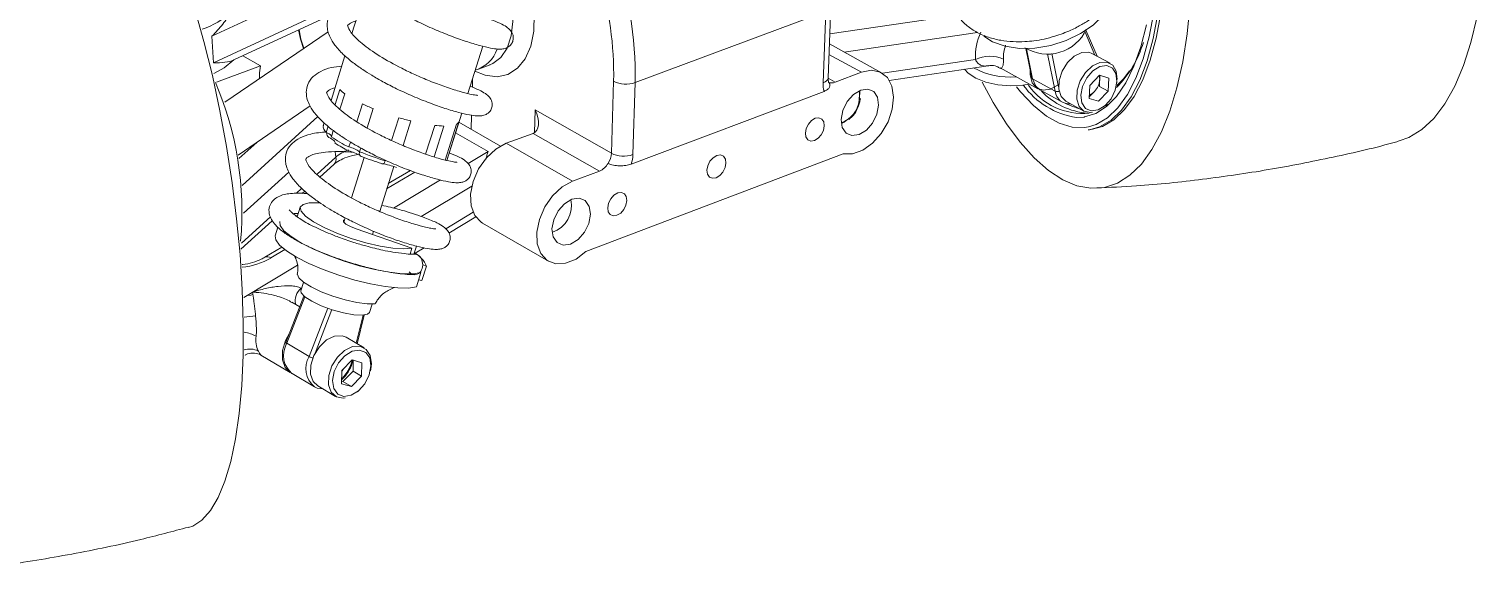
# Model space of a CAD drawing. Header units: millimetres. Extents: x -151 to 157, y -71 to 282.
# Drawn here: x 25.2 to 155.9, y -71.2 to -21.6 of the extents above; entities that cross this region are included whole.
import ezdxf

# ---------------------------------------------------------------- set-up
doc = ezdxf.new("R2010")
doc.units = ezdxf.units.MM

msp = doc.modelspace()

# ---------------------------------------------------------------- linework, layer by layer
at = {"color": 8, "linetype": 'Continuous', "lineweight": 15}
for p, q in [((54.3, -16.38), (41.69, -22.23)), ((41.82, -24.63), (55.5, -18.27)), ((97.45, -22.01), (109.02, -20.33)), ((110.77, -21.9), (98.75, -23.66)), ((121.38, -23.93), (120.5, -21.88)), ((115.19, -23.37), (115.75, -26.08)), ((97.38, -23.87), (100.31, -25.49)), ((102.2, -25.58), (110.59, -24.33)), ((117.8, -27.2), (117.1, -23.82)), ((117.48, -23.78), (118.1, -26.8)), ((97.3, -26.03), (97.93, -26.39)), ((44.42, -35.7), (51.26, -29.48)), ((70.8, -30.94), (70.86, -28.89)), ((66.63, -32.63), (63.68, -30.94)), ((45.73, -31.82), (44.12, -33.28)), ((52.8, -32.66), (52.87, -33.15)), ((64.81, -33.72), (66.63, -32.63)), ((51.18, -34.69), (52.87, -33.15)), ((48.63, -34.49), (44.54, -38.22)), ((60, -34.5), (57.46, -36.02)), ((58.07, -37.74), (62.31, -35.21)), ((49.31, -36.41), (49.79, -35.97)), ((44.36, -40.92), (46.97, -38.54)), ((62.79, -39.61), (65.27, -38.13)), ((48.28, -41.49), (47, -42.25)), ((60.13, -41.21), (60.17, -41.18)), ((49.74, -44.99), (49.77, -45.06)), ((50.07, -45.75), (48.44, -49.95)), ((50.47, -51.15), (52.15, -46.79)), ((52.52, -46.91), (51, -50.84)), ((54.72, -49.94), (55.33, -47.41)), ((48.44, -49.95), (48.41, -50.04)), ((54.35, -51.48), (54.35, -51.46))]:
    msp.add_line(p, q, dxfattribs=at)
at = {"color": 7, "linetype": 'Continuous', "lineweight": 15}
for p, q in [((55.6, -17.96), (54.33, -21.99)), ((97.3, -26), (97.54, -19.55)), ((43.68, -24.37), (52.4, -20.32)), ((97.08, -19.99), (79.89, -26.42)), ((96.84, -26.45), (97.08, -19.99)), ((52.17, -21.83), (42.86, -28.2)), ((121.58, -24.04), (120.57, -21.7)), ((41.69, -22.23), (41.82, -24.63)), ((64.79, -27.41), (66.14, -23.13)), ((102.13, -25.54), (97.42, -22.93)), ((115.13, -23.34), (115.68, -25.99)), ((44.48, -24), (46.07, -24.91)), ((53.7, -24.01), (52.44, -28.03)), ((65.76, -25.2), (66.8, -24.81)), ((66.82, -24.79), (66.73, -24.83)), ((122.74, -24.67), (121.1, -23.78)), ((46.07, -24.91), (42.11, -26.37)), ((100.31, -25.49), (97.93, -26.39)), ((102.82, -26.22), (111.73, -24.9)), ((112.82, -25.09), (116.23, -26.97)), ((115.75, -26.08), (117.8, -27.2)), ((121.8, -25.76), (122.62, -26.02)), ((122.57, -27.19), (122.62, -26.02)), ((52.8, -28.39), (53.22, -27.04)), ((53.68, -27.43), (53.24, -28.83)), ((77.74, -32.8), (77.94, -26.3)), ((96.93, -27.21), (79.53, -33.77)), ((79.89, -26.42), (79.68, -32.92)), ((116.41, -27.07), (118.46, -28.19)), ((123.36, -26.44), (123.37, -26.28)), ((44.07, -32.97), (50.55, -28.51)), ((54.77, -29.95), (55.27, -28.35)), ((100.2, -28), (100.22, -27.84)), ((118.75, -28.1), (120.38, -28.99)), ((122.08, -28.65), (122.21, -28.56)), ((122.33, -28.51), (122.52, -28.37)), ((51.81, -30.05), (51.74, -30.29)), ((56.24, -28.77), (55.7, -30.49)), ((57.9, -31.64), (58.55, -29.59)), ((59.65, -29.88), (58.96, -32.1)), ((62.89, -33.44), (64.23, -29.18)), ((63.98, -29.96), (62.89, -33.44)), ((67.73, -32.15), (63.97, -30)), ((70.86, -28.89), (77.74, -32.8)), ((52.01, -30.92), (52.18, -30.36)), ((52.64, -30.74), (52.47, -31.31)), ((60.98, -32.88), (61.8, -30.28)), ((62.61, -30.34), (61.74, -33.12)), ((62.75, -33.41), (63.77, -30.17)), ((70.68, -31), (68.25, -31.9)), ((76.66, -34.4), (70.68, -31)), ((120.88, -30.67), (120.77, -30.69)), ((120.88, -30.67), (121.15, -30.63)), ((54.05, -32.23), (54.19, -31.79)), ((55.12, -32.32), (55.02, -32.66)), ((68.25, -31.9), (74.23, -35.32)), ((51.44, -34.96), (52.69, -33.82)), ((55.44, -33.19), (54.3, -36.81)), ((98.65, -32.84), (75.45, -41.66)), ((56.83, -38.05), (58.1, -34)), ((59.42, -34.31), (59.55, -34.39)), ((76.66, -34.4), (74.23, -35.32)), ((49.84, -36.42), (50.07, -36.21)), ((49.67, -37.66), (49.39, -38.54)), ((44.31, -41.47), (47.14, -38.89)), ((49.21, -38.44), (49.43, -38.43)), ((53.73, -38.63), (53.6, -39.03)), ((63.07, -40), (65.5, -38.54)), ((66.11, -39.1), (72.07, -42.55)), ((47.65, -39.47), (47.41, -40.24)), ((56.17, -40.13), (56.27, -39.83)), ((59.57, -41.9), (59.74, -41.37)), ((60.14, -41.18), (59.9, -41.92)), ((60.03, -41.82), (60.85, -41.33)), ((61.06, -42.99), (60.65, -44.28)), ((60.72, -42.87), (61.06, -42.99)), ((60.14, -44.85), (60.54, -43.56)), ((60.65, -44.28), (60.33, -44.22)), ((60.54, -43.56), (60.47, -43.54)), ((50, -45.69), (48.37, -49.88)), ((49.62, -46.67), (48.91, -46.25)), ((54.79, -49.99), (55.42, -47.41)), ((55.42, -50.35), (53.81, -49.4)), ((48.37, -49.88), (48.35, -49.96)), ((48.44, -49.95), (50.47, -51.15)), ((46.11, -51.02), (48.74, -52.58)), ((54.34, -51.45), (53.42, -52.4)), ((54.34, -51.45), (55.23, -51.71)), ((55.2, -52.91), (55.23, -51.71)), ((53.42, -52.4), (53.39, -53.6)), ((53.51, -53.4), (54.28, -53.86)), ((55.2, -52.91), (54.28, -53.86)), ((54.43, -52.46), (55.2, -52.91)), ((55.99, -52.43), (56.02, -52.3)), ((51.24, -53.79), (52.84, -54.75)), ((54.28, -53.86), (53.39, -53.6)), ((54.83, -54.33), (54.93, -54.24))]:
    msp.add_line(p, q, dxfattribs=at)
at = {"color": 144, "linetype": 'Continuous', "lineweight": 0}
for p, q in [((65.2, -26.83), (65.22, -26.05)), ((121.8, -25.76), (120.92, -26.67)), ((121.78, -26.76), (121.82, -25.76)), ((100.15, -27.14), (100.13, -27.92)), ((120.92, -26.67), (120.87, -27.84)), ((121.34, -27.22), (120.9, -27.67)), ((122.57, -27.19), (121.69, -28.1)), ((121.78, -26.76), (122.57, -27.19)), ((121.69, -28.1), (120.87, -27.84)), ((120.9, -27.67), (120.88, -27.66)), ((65.09, -30.64), (65.13, -29.36)), ((59.6, -34.36), (57.61, -35.54)), ((65.15, -35.77), (60.58, -38.51)), ((59.74, -41.37), (54.7, -39.62)), ((48, -41.27), (46.47, -42.18)), ((44.56, -45.81), (49.41, -42.91)), ((49.96, -44.45), (49.73, -45.21)), ((49.81, -44.95), (49.74, -44.99)), ((55.9, -47.17), (56.14, -46.42)), ((54.43, -52.46), (54.45, -51.48)), ((48.92, -52.68), (50.94, -53.88)), ((53.51, -53.4), (53.4, -53.37)), ((54.43, -52.46), (53.51, -53.4))]:
    msp.add_line(p, q, dxfattribs=at)
at = {"color": 8, "linetype": 'Continuous', "lineweight": 15, "flags": 128}
for points in [[(70.22, -17.11), (70.59, -18.62), (70.78, -20.25), (70.74, -21.77), (70.46, -23.13), (69.96, -24.27), (69.27, -25.13), (68.41, -25.68), (67.42, -25.89), (66.35, -25.75), (65.43, -25.39)], [(66.83, -24.8), (67.04, -24.71), (67.77, -24.15), (68.34, -23.3), (68.71, -22.2), (68.86, -20.91), (68.79, -19.55)], [(127.05, -20.21), (126.63, -22.44), (126.08, -24.45), (125.42, -26.21), (124.65, -27.7), (123.78, -28.91), (122.83, -29.81), (121.8, -30.41), (120.88, -30.67)], [(96.84, -26.45), (97.02, -26.36), (97.16, -26.26), (97.26, -26.15), (97.3, -26.03), (97.3, -26)], [(100.11, -28.05), (100.13, -27.36), (100.1, -27.18)], [(114.31, -26.8), (114.67, -27.25), (115.83, -28.49), (117, -29.44), (118.16, -30.09), (119.31, -30.43), (120.43, -30.47), (120.81, -30.41)], [(120.43, -29.52), (120.4, -29.53), (119.72, -29.56)], [(45.39, -45.56), (45.19, -45.6), (44.84, -45.64)], [(48.44, -49.95), (48.41, -49.93), (48.39, -49.91), (48.38, -49.9), (48.37, -49.88), (48.37, -49.88)]]:
    msp.add_lwpolyline(points, dxfattribs=at)
at = {"color": 7, "linetype": 'Continuous', "lineweight": 15, "flags": 128}
for points in [[(129.96, -19.29), (129.69, -22.01), (129.3, -24.55), (128.78, -26.89), (128.13, -29.01), (127.38, -30.87), (126.52, -32.46), (125.57, -33.77), (124.53, -34.78), (123.41, -35.49), (122.24, -35.88), (121.02, -35.96), (119.76, -35.73), (118.48, -35.19), (117.19, -34.35), (115.91, -33.21), (114.64, -31.8), (113.4, -30.13), (112.2, -28.21), (111.2, -26.37)], [(122.81, -19.36), (122.14, -20.33), (121.21, -21.22), (120.08, -22), (118.78, -22.63), (117.39, -23.07), (115.96, -23.3), (114.57, -23.33), (113.27, -23.13), (112.14, -22.73), (111.35, -22.24)], [(39.58, -66.58), (39.96, -66.45), (40.79, -65.91), (41.56, -65.04), (42.25, -63.87), (42.87, -62.39), (43.39, -60.62), (43.83, -58.57), (44.16, -56.28), (44.39, -53.76), (44.51, -51.03), (44.52, -48.14), (44.43, -45.1), (44.23, -41.95), (43.92, -38.73), (43.52, -35.47), (43.01, -32.2), (42.41, -28.96), (41.73, -25.79), (40.97, -22.72), (40.14, -19.78)], [(120.81, -30.41), (121.5, -30.19), (122.52, -29.6), (123.46, -28.7), (124.32, -27.5), (125.08, -26.02), (125.74, -24.28), (126.28, -22.3), (126.7, -20.09)], [(155.86, -20.45), (155.31, -22.79), (154.64, -24.89), (153.85, -26.75), (152.95, -28.34), (151.96, -29.65), (150.88, -30.66), (149.72, -31.37), (148.85, -31.69)], [(126.02, -21.19), (125.52, -23.18), (124.9, -24.94), (124.17, -26.44), (123.34, -27.66), (122.43, -28.59), (121.45, -29.22), (120.43, -29.52)], [(41.87, -25.59), (42.79, -25.09), (43.68, -24.37)], [(123.38, -26.14), (123.3, -25.39), (122.98, -24.84), (122.46, -24.56), (121.83, -24.59), (121.15, -24.92), (120.54, -25.51), (120.06, -26.27), (119.78, -27.11), (119.75, -27.92), (119.96, -28.57), (120.38, -28.99), (120.97, -29.12), (121.15, -29.1)], [(45.98, -26.07), (45.99, -25.53), (46.07, -24.91)], [(115.44, -26.55), (114.86, -26.65), (113.75, -26.7), (112.61, -26.61), (111.54, -26.38), (110.63, -26.03), (109.95, -25.58), (109.62, -25.21)], [(115.75, -26.08), (116.04, -26.74), (116.41, -27.07)], [(123.37, -26.31), (123.28, -25.61), (122.95, -25.12), (122.45, -24.89), (121.83, -24.98), (121.2, -25.37), (120.65, -25.99), (120.27, -26.76), (120.12, -27.55), (120.21, -28.25), (120.53, -28.75), (121.04, -28.97), (121.66, -28.88), (122.29, -28.49), (122.83, -27.87), (123.21, -27.1), (123.37, -26.31)], [(101.86, -28.46), (101.76, -27.74), (101.42, -27.23), (100.89, -27), (100.25, -27.1), (99.59, -27.49), (99.02, -28.14), (98.63, -28.93), (98.47, -29.75), (98.57, -30.46), (98.92, -30.98), (99.45, -31.2), (100.09, -31.11), (100.75, -30.71), (101.31, -30.07), (101.7, -29.28), (101.86, -28.46)], [(118.72, -28.31), (119.28, -28.56), (119.99, -28.78)], [(70.68, -31), (70.87, -30.89), (71.01, -30.72), (71.11, -30.49), (71.16, -30.22), (71.16, -29.91), (71.11, -29.58), (71.01, -29.23), (70.86, -28.89)], [(96.95, -30.32), (96.9, -29.96), (96.72, -29.71), (96.46, -29.59), (96.14, -29.64), (95.81, -29.84), (95.52, -30.16), (95.33, -30.56), (95.25, -30.97), (95.3, -31.33), (95.47, -31.58), (95.74, -31.7), (96.06, -31.65), (96.39, -31.45), (96.67, -31.13), (96.87, -30.73), (96.95, -30.32)], [(68.25, -31.9), (67.32, -32.42), (66.46, -33.21), (65.76, -34.21), (65.27, -35.34), (65.04, -36.48), (65.09, -37.54), (65.42, -38.41), (65.99, -39.03), (66.11, -39.1)], [(88.08, -33.68), (88.03, -33.32), (87.85, -33.06), (87.58, -32.95), (87.26, -33), (86.93, -33.2), (86.64, -33.52), (86.45, -33.92), (86.37, -34.33), (86.42, -34.69), (86.59, -34.95), (86.86, -35.06), (87.19, -35.01), (87.52, -34.81), (87.81, -34.49), (88, -34.09), (88.08, -33.68)], [(74.23, -35.32), (73.3, -35.83), (72.44, -36.63), (71.73, -37.64), (71.24, -38.77), (71.01, -39.92), (71.05, -40.98), (71.38, -41.86), (71.95, -42.47), (72.72, -42.77), (73.61, -42.73), (74.55, -42.35), (75.45, -41.66)], [(79.14, -37.07), (79.09, -36.7), (78.91, -36.45), (78.64, -36.33), (78.31, -36.38), (77.97, -36.58), (77.69, -36.91), (77.49, -37.31), (77.41, -37.72), (77.46, -38.08), (77.64, -38.34), (77.91, -38.45), (78.24, -38.4), (78.58, -38.2), (78.86, -37.88), (79.06, -37.48), (79.14, -37.07)], [(59.74, -41.37), (59.01, -41.44), (58.03, -41.38), (56.86, -41.19), (55.58, -40.89), (54.25, -40.49), (52.97, -40.02), (51.81, -39.5), (50.85, -38.98), (50.15, -38.48), (49.75, -38.03), (49.67, -37.67), (49.92, -37.41), (50.48, -37.27), (51.32, -37.26), (51.42, -37.26)], [(72.38, -39.62), (72.49, -40.35), (72.85, -40.86), (73.4, -41.09), (74.06, -40.99), (74.73, -40.59), (75.3, -39.93), (75.7, -39.14), (75.85, -38.31), (75.75, -37.59), (75.39, -37.07), (74.84, -36.85), (74.18, -36.94), (73.51, -37.35), (72.94, -38), (72.54, -38.8), (72.38, -39.62)], [(60.54, -43.56), (59.84, -43.68), (58.89, -43.67), (57.72, -43.54), (56.4, -43.3), (54.99, -42.95), (53.55, -42.51), (52.15, -42), (50.86, -41.45), (49.73, -40.88), (48.83, -40.31), (48.19, -39.79), (47.85, -39.32), (47.81, -38.95)], [(60.14, -44.85), (59.44, -44.97), (58.48, -44.96), (57.32, -44.83), (56, -44.59), (54.58, -44.24), (53.14, -43.8), (51.74, -43.29), (50.45, -42.74), (49.33, -42.17), (48.43, -41.6), (47.79, -41.08), (47.45, -40.61), (47.41, -40.24)], [(55.9, -47.17), (55.74, -47.33), (55.25, -47.42), (54.49, -47.38), (53.56, -47.2), (52.54, -46.92), (51.55, -46.56), (50.7, -46.15), (50.08, -45.76), (49.76, -45.4), (49.73, -45.21)], [(56.02, -52.3), (56.08, -51.81), (55.97, -51.05), (55.61, -50.5), (55.05, -50.22), (54.37, -50.25), (53.66, -50.6), (53.01, -51.21), (52.51, -52), (52.23, -52.87), (52.21, -53.69), (52.45, -54.36), (52.92, -54.79), (53.55, -54.91), (53.71, -54.89)], [(56.04, -52), (55.93, -51.28), (55.57, -50.78), (55.02, -50.56), (54.36, -50.66), (53.7, -51.07), (53.12, -51.71), (52.73, -52.5), (52.58, -53.32), (52.69, -54.03), (53.05, -54.54), (53.6, -54.75), (54.26, -54.65), (54.93, -54.25), (55.5, -53.6), (55.89, -52.81), (56.04, -52)], [(51.69, -54.06), (51.19, -54), (50.94, -53.88)]]:
    msp.add_lwpolyline(points, dxfattribs=at)
at = {"color": 144, "linetype": 'Continuous', "lineweight": 0, "flags": 128}
for points in [[(127.37, -19.87), (127.33, -20.17), (126.9, -22.4), (126.36, -24.4), (125.69, -26.16), (124.92, -27.66), (124.05, -28.86), (123.1, -29.77), (122.07, -30.37), (121.15, -30.63)], [(49.5, -21.67), (49.69, -22.49), (49.96, -23.35)], [(50, -23.32), (49.73, -22.5), (49.55, -21.65)], [(121.1, -23.78), (120.83, -23.67), (120.19, -23.7), (119.52, -24.03), (118.9, -24.61), (118.43, -25.38), (118.15, -26.22), (118.12, -27.02), (118.33, -27.68), (118.75, -28.1)], [(98.65, -32.84), (99.5, -32.86), (100.42, -32.53), (101.31, -31.9), (102.09, -31.02), (102.71, -29.97), (103.09, -28.83), (103.21, -27.72), (103.06, -26.74), (102.65, -25.97), (102.01, -25.48), (101.21, -25.31), (100.31, -25.49)], [(115.53, -25.27), (115.53, -25.73), (115.72, -26.43), (116.13, -26.91), (116.71, -27.11), (117.38, -27.01), (118.06, -26.62), (118.15, -26.55)], [(123.36, -26.67), (124, -26.04), (124.51, -25.36)], [(99.06, -29.76), (98.75, -30), (98.52, -30.12)], [(52.8, -31.86), (52.8, -31.82), (52.78, -31.77), (52.74, -31.71), (52.68, -31.65), (52.6, -31.59), (52.5, -31.52), (52.38, -31.45), (52.25, -31.39)], [(54.7, -39.62), (54.19, -39.41), (53.79, -39.19), (53.58, -39), (53.57, -38.85), (53.68, -38.8)], [(60.67, -43.19), (60.7, -43.04), (60.72, -42.88), (60.71, -42.72), (60.68, -42.56), (60.63, -42.41), (60.57, -42.28), (60.48, -42.16), (60.38, -42.06), (60.27, -41.99), (60.15, -41.94), (60.02, -41.92), (59.97, -41.92)], [(56.42, -46.4), (55.7, -46.4), (54.77, -46.28), (53.71, -46.04), (52.61, -45.71), (51.55, -45.31), (50.64, -44.87), (49.95, -44.44), (49.53, -44.04), (49.42, -43.73)], [(59.5, -43.49), (59.52, -43.52), (59.62, -43.61), (59.73, -43.69), (59.85, -43.74), (59.98, -43.76), (60.1, -43.75), (60.22, -43.71), (60.34, -43.65), (60.44, -43.57), (60.54, -43.46), (60.61, -43.33), (60.67, -43.19)], [(48.72, -48.99), (48.32, -49.71), (48.06, -50.61), (48.05, -51.45), (48.3, -52.14), (48.74, -52.58)], [(53.81, -49.4), (53.44, -49.27), (52.76, -49.3), (52.04, -49.65), (51.4, -50.26), (50.9, -51.05), (50.62, -51.92), (50.6, -52.74), (50.84, -53.41), (51.24, -53.79)], [(53.57, -52.25), (53.53, -52.32), (53.42, -52.47)], [(54.35, -51.48), (54.38, -51.48), (54.39, -51.48)]]:
    msp.add_lwpolyline(points, dxfattribs=at)
at = {"color": 8, "linetype": 'Continuous', "lineweight": 15}
for centre, radius, start, end in [((46.68, -25.84), 33.21, 359.0033, 20.0828), ((47.46, -25.71), 30.49, 358.8921, 17.0788), ((116.38, -24.18), 3.26, 159.8009, 182.3114), ((121.21, -22.84), 6.36, 223.1089, 265.5583), ((97.53, -27.63), 2.62, 292.0663, 350.8054), ((55.08, -35.72), 3.39, 108.2654, 130.634), ((52.17, -33.32), 0.722, 316.2867, 13.2208), ((71.62, -37.54), 2.52, 288.5879, 12.7425), ((43.75, -36.56), 6.56, 275.9193, 299.7259), ((46.68, -42.66), 0.522, 51.6555, 113.2373), ((50.63, -46.09), 1.42, 128.7999, 194.8216), ((44.34, -40.51), 7.08, 272.069, 280.4576), ((52.33, -52.23), 2.16, 149.7371, 229.9016), ((50.82, -50.61), 3.64, 315.3139, 346.0509)]:
    msp.add_arc(centre, radius, start, end, dxfattribs=at)
at = {"color": 7, "linetype": 'Continuous', "lineweight": 15}
for centre, radius, start, end in [((38.5, -14.63), 7.34, 288.363, 312.3799), ((116.25, -24.14), 5.66, 156.2317, 181.9955), ((117.1, -20), 3.85, 238.0401, 335.4991), ((64.65, -22.48), 2.92, 286.0625, 341.9055), ((116.44, -19.98), 9.73, 315.0405, 343.2396), ((111.88, -27.01), 2.97, 65.2395, 115.629), ((113.76, -18.79), 7.13, 241.9836, 274.3202), ((115.8, -25.96), 0.125, 193.7939, 245.2131), ((14.78, -38.06), 29.62, 354.8421, 23.1699), ((79.06, -23.99), 2.57, 244.1836, 288.7287), ((99.23, -26.56), 2.39, 177.2704, 195.7394), ((120.74, -22.45), 7.18, 215.7224, 261.8226), ((120.31, -23.21), 6, 214.9643, 275.3286), ((117.95, -26.85), 0.387, 246.4008, 304.8649), ((119.06, -27.07), 1.27, 186.0877, 275.2123), ((120.48, -26.42), 1.18, 290.2384, 317.5096), ((64.18, -10.28), 24.18, 247.7357, 253.5469), ((63.5, -12.4), 22.29, 248.1519, 253.1257), ((76, -32.87), 1.67, 293.1744, 329.8831), ((75.86, -32.7), 1.88, 327.629, 357.0137), ((78.85, -30.51), 2.55, 243.9835, 288.8739), ((76.31, -32.79), 3.37, 343.0006, 357.7821), ((58.74, -43.97), 2.52, 22.8345, 61.1034), ((47.91, -49.65), 2.26, 171.425, 206.4103), ((50.28, -51.05), 2.13, 151.6391, 230.1386), ((51.11, -50.01), 1.31, 240.373, 257.6788)]:
    msp.add_arc(centre, radius, start, end, dxfattribs=at)
at = {"color": 144, "linetype": 'Continuous', "lineweight": 0}
for centre, radius, start, end in [((120.86, -26.11), 0.95, 356.2717, 19.3603), ((55.72, -24.58), 3.5, 224.6217, 234.455), ((97.64, -25.7), 0.747, 250.1189, 293.0506), ((120.14, -26.06), 1.67, 316.0731, 355.9873), ((63.41, -11.22), 18.96, 244.5681, 247.7567), ((65.39, -6.53), 24.05, 253.4737, 256.1958), ((63.58, -29.76), 0.448, 294.254, 333.2776), ((52.39, -30.39), 0.651, 167.673, 234.4879), ((51.73, -31.86), 0.98, 39.1802, 73.3235), ((52.7, -30.89), 0.668, 184.1609, 227.7947), ((58.29, -23.05), 10.11, 234.7938, 245.2064), ((62.81, -21.53), 8.81, 263.3954, 268.71), ((58.08, -24.16), 9.34, 235.5422, 244.4362), ((53.5, -34.77), 2.6, 54.3985, 77.7707), ((52.73, -37.2), 4.81, 60.9584, 74.0698), ((56.32, -38.98), 5.29, 67.3986, 82.3078), ((44.08, -52.23), 3.32, 61.3484, 80.7055), ((45.1, -52.24), 1.77, 63.599, 106.8394), ((50.79, -50.59), 3.7, 314.8937, 346.3307)]:
    msp.add_arc(centre, radius, start, end, dxfattribs=at)
at = {"color": 7, "linetype": 'Continuous', "lineweight": 15}
for points, knots in [([(55.25, -13.39), (55.03, -13.52), (54.55, -13.8), (54.09, -14.47), (53.95, -15.16), (54.03, -15.77), (54.24, -16.34), (54.67, -17.04), (55.38, -17.8), (56.26, -18.54), (57.16, -19.17), (58.06, -19.74), (59.07, -20.32), (60.33, -20.96), (61.76, -21.62), (63.25, -22.22), (64.65, -22.72), (65.89, -23.09), (66.82, -23.31), (67.47, -23.4), (67.91, -23.4), (68.27, -23.32), (68.6, -23.1), (68.82, -22.81), (68.91, -22.44), (68.86, -22.02), (68.63, -21.66), (68.25, -21.36), (67.74, -21.07), (67.17, -20.85), (66.89, -20.74)], [0, 0, 0, 0, 0.039397, 0.083938, 0.12046, 0.146186, 0.177192, 0.217386, 0.265037, 0.308671, 0.344827, 0.375647, 0.411225, 0.453003, 0.501378, 0.551602, 0.602055, 0.65244, 0.702406, 0.744212, 0.776229, 0.800662, 0.813422, 0.827529, 0.84175, 0.854756, 0.882062, 0.915551, 0.958335, 1, 1, 1, 1]), ([(108.41, -17.52), (108.39, -17.58), (108.3, -17.95), (108.34, -18.66), (108.57, -19.64), (109.08, -20.55), (109.82, -21.31), (110.72, -21.91), (111.75, -22.35), (112.85, -22.62), (113.96, -22.74), (114.97, -22.74), (115.91, -22.65), (116.82, -22.5), (117.45, -22.32), (117.77, -22.23)], [0, 0, 0, 0, 0.015403, 0.101797, 0.192774, 0.291847, 0.383635, 0.475575, 0.566179, 0.653824, 0.735563, 0.810791, 0.86757, 0.931589, 1, 1, 1, 1]), ([(53.58, -19.33), (53.52, -19.35), (53.18, -19.46), (52.68, -19.84), (52.19, -20.5), (52.06, -21.19), (52.14, -21.81), (52.35, -22.39), (52.78, -23.08), (53.49, -23.85), (54.37, -24.59), (55.26, -25.22), (56.16, -25.79), (57.17, -26.38), (58.42, -27.02), (59.85, -27.67), (61.34, -28.27), (62.75, -28.77), (63.98, -29.13), (64.92, -29.35), (65.57, -29.44), (66.01, -29.43), (66.37, -29.35), (66.7, -29.13), (66.92, -28.84), (67.01, -28.47), (66.96, -28.05), (66.73, -27.68), (66.35, -27.38), (65.84, -27.09), (65.28, -26.86), (65, -26.75)], [0, 0, 0, 0, 0.008459, 0.04976, 0.093821, 0.129949, 0.155398, 0.186068, 0.225829, 0.272966, 0.316129, 0.351895, 0.382382, 0.417576, 0.458904, 0.506757, 0.556439, 0.606348, 0.65619, 0.705617, 0.746971, 0.778643, 0.802812, 0.815435, 0.829389, 0.843458, 0.856323, 0.883334, 0.916462, 0.958784, 1, 1, 1, 1]), ([(43.45, -20.06), (43.22, -20.41), (42.96, -20.78), (42.38, -21.51), (42.05, -21.88), (41.69, -22.23)], [0, 0, 0, 0, 0.5, 0.5, 1, 1, 1, 1]), ([(65.68, -27.59), (65.68, -27.59), (65.71, -27.57), (65.49, -27.56), (64.97, -27.46), (64.02, -27.22), (62.77, -26.81), (61.39, -26.3), (60.06, -25.73), (58.51, -24.99), (56.78, -24.03), (55.15, -22.88), (54.13, -21.86), (53.92, -21.25), (53.93, -21.28), (54.04, -21.15), (54.3, -20.98), (54.6, -20.9), (54.68, -20.88)], [0, 0, 0, 0, 0.009313, 0.051998, 0.108193, 0.177334, 0.250653, 0.317709, 0.37908, 0.434144, 0.530922, 0.626257, 0.721934, 0.8166, 0.892012, 0.921302, 0.97914, 1, 1, 1, 1]), ([(117.77, -22.23), (118.26, -22.07), (118.94, -21.83), (119.87, -21.37), (120.63, -20.94), (121.42, -20.38), (121.87, -19.96), (122.09, -19.75)], [0, 0, 0, 0, 0.292689, 0.411811, 0.60788, 0.809083, 1, 1, 1, 1]), ([(43.68, -24.37), (43.45, -24.48), (43.17, -24.55), (42.55, -24.62), (42.2, -24.63), (41.82, -24.63)], [0, 0, 0, 0, 0.5, 0.5, 1, 1, 1, 1]), ([(53.42, -24.93), (53.09, -24.96), (52.36, -25.04), (51.54, -25.36), (50.79, -25.84), (50.31, -26.52), (50.18, -27.22), (50.25, -27.84), (50.46, -28.42), (50.89, -29.12), (51.59, -29.89), (52.47, -30.64), (53.36, -31.27), (54.26, -31.84), (55.28, -32.42), (56.52, -33.06), (57.95, -33.72), (59.44, -34.32), (60.85, -34.81), (62.08, -35.17), (63.02, -35.38), (63.67, -35.47), (64.11, -35.46), (64.48, -35.37), (64.8, -35.15), (65.02, -34.86), (65.11, -34.49), (65.06, -34.07), (64.83, -33.7), (64.46, -33.39), (63.95, -33.1), (63.38, -32.87), (63.11, -32.75)], [0, 0, 0, 0, 0.034203, 0.078251, 0.116645, 0.157604, 0.191189, 0.214847, 0.243358, 0.280321, 0.32414, 0.364265, 0.397513, 0.425855, 0.458571, 0.49699, 0.541475, 0.58766, 0.634056, 0.680389, 0.726338, 0.764781, 0.794224, 0.816692, 0.828426, 0.841398, 0.854476, 0.866436, 0.891546, 0.922342, 0.961685, 1, 1, 1, 1]), ([(97.36, -26.4), (97.36, -26.4), (97.37, -26.42), (97.32, -26.33), (97.3, -26.14), (97.3, -26.02), (97.3, -26)], [0, 0, 0, 0, 0.244536, 0.622292, 0.951442, 1, 1, 1, 1]), ([(111.74, -24.92), (111.79, -24.9), (112.05, -24.83), (112.45, -24.9), (112.72, -25.07), (112.81, -25.12)], [0, 0, 0, 0, 0.144061, 0.728118, 1, 1, 1, 1]), ([(63.78, -33.62), (63.79, -33.61), (63.81, -33.6), (63.59, -33.6), (63.07, -33.5), (62.12, -33.26), (60.87, -32.86), (59.49, -32.34), (58.16, -31.78), (56.61, -31.04), (54.88, -30.08), (53.26, -28.93), (52.23, -27.9), (52.03, -27.28), (52.04, -27.31), (52.16, -27.17), (52.4, -27), (52.7, -26.92), (52.77, -26.9)], [0, 0, 0, 0, 0.009568, 0.05236, 0.108694, 0.178007, 0.251508, 0.318731, 0.380255, 0.435455, 0.532473, 0.628046, 0.72396, 0.818862, 0.894461, 0.923823, 0.981805, 1, 1, 1, 1]), ([(97.35, -26.4), (97.37, -26.41), (97.45, -26.48), (97.48, -26.63), (97.45, -26.84), (97.27, -27.05), (97.04, -27.16), (96.93, -27.21)], [0, 0, 0, 0, 0.036342, 0.23888, 0.472734, 0.753293, 1, 1, 1, 1]), ([(99.9, -28.85), (100, -28.62), (100.12, -28.37), (100.17, -28.11), (100.18, -28.08)], [0, 0, 0, 0, 0.897255, 1, 1, 1, 1]), ([(99.16, -29.75), (99.26, -29.68), (99.54, -29.45), (99.8, -29.11), (99.89, -28.86), (99.9, -28.85)], [0, 0, 0, 0, 0.317901, 0.988453, 1, 1, 1, 1]), ([(52.04, -30.86), (51.54, -30.91), (50.62, -31), (49.66, -31.37), (48.91, -31.86), (48.43, -32.54), (48.29, -33.24), (48.36, -33.86), (48.57, -34.44), (49, -35.15), (49.7, -35.92), (50.58, -36.67), (51.47, -37.3), (52.37, -37.88), (53.38, -38.46), (54.63, -39.1), (56.05, -39.76), (57.54, -40.36), (58.95, -40.85), (60.18, -41.2), (61.12, -41.41), (61.77, -41.49), (62.22, -41.47), (62.58, -41.39), (62.91, -41.17), (63.13, -40.87), (63.22, -40.51), (63.17, -40.08), (62.94, -39.71), (62.57, -39.4), (61.97, -39.05), (60.87, -38.58), (59.39, -38.09), (58, -37.71), (57.27, -37.55), (57, -37.49)], [0, 0, 0, 0, 0.045291, 0.083133, 0.116117, 0.151306, 0.180159, 0.200483, 0.224978, 0.256733, 0.294378, 0.32885, 0.357414, 0.381762, 0.40987, 0.442875, 0.481093, 0.520771, 0.56063, 0.600435, 0.63991, 0.672937, 0.698232, 0.717534, 0.727615, 0.73876, 0.749995, 0.76027, 0.781842, 0.808299, 0.842099, 0.887736, 0.945803, 0.979658, 1, 1, 1, 1]), ([(61.89, -39.63), (61.89, -39.63), (61.91, -39.62), (61.69, -39.62), (61.17, -39.52), (60.22, -39.29), (58.97, -38.89), (57.59, -38.38), (56.26, -37.82), (54.71, -37.08), (52.99, -36.12), (51.37, -34.96), (50.35, -33.93), (50.15, -33.3), (50.16, -33.32), (50.27, -33.17), (50.61, -32.97), (51.19, -32.8), (51.97, -32.68), (53.04, -32.62), (53.95, -32.67), (54.39, -32.7)], [0, 0, 0, 0, 0.008147, 0.043717, 0.090544, 0.148159, 0.209255, 0.265134, 0.316274, 0.362158, 0.442803, 0.522246, 0.601974, 0.680859, 0.743699, 0.768106, 0.816303, 0.852249, 0.896198, 0.948526, 1, 1, 1, 1]), ([(66.63, -32.63), (66.63, -32.63), (66.59, -32.73), (66.51, -32.94), (66.44, -33.22), (66.4, -33.37)], [0, 0, 0, 0, 0.009564, 0.488403, 1, 1, 1, 1]), ([(52.69, -33.82), (52.76, -33.76), (52.97, -33.58), (53.5, -33.28), (54.18, -33.03), (54.65, -32.95), (54.83, -32.92)], [0, 0, 0, 0, 0.162618, 0.473617, 0.79423, 1, 1, 1, 1]), ([(79.53, -33.77), (79.39, -33.83), (79.22, -33.87), (78.86, -33.92), (78.67, -33.93), (78.29, -33.92), (78.1, -33.91), (77.83, -33.85), (77.74, -33.83), (77.58, -33.77), (77.51, -33.74), (77.45, -33.71)], [0, 0, 0, 0, 0.25, 0.25, 0.5, 0.5, 0.75, 0.75, 0.875, 0.875, 1, 1, 1, 1]), ([(50.36, -36.45), (50.24, -36.44), (49.85, -36.4), (49.27, -36.4), (48.63, -36.44), (48.06, -36.55), (47.57, -36.75), (47.14, -37.09), (46.84, -37.62), (46.82, -38.25), (47.05, -38.82), (47.48, -39.37), (48.15, -39.94), (49.11, -40.56), (50.13, -41.1), (51.06, -41.53), (51.91, -41.88), (52.83, -42.23), (53.53, -42.46), (53.94, -42.6)], [0, 0, 0, 0, 0.024892, 0.081343, 0.13744, 0.193424, 0.249605, 0.300095, 0.348188, 0.404214, 0.46154, 0.524262, 0.613829, 0.700912, 0.776779, 0.8374, 0.883225, 0.930772, 1, 1, 1, 1]), ([(54.49, -40.85), (54.03, -40.69), (53.38, -40.47), (52.48, -40.13), (51.77, -39.83), (51.01, -39.48), (50.32, -39.13), (49.74, -38.78), (49.27, -38.47), (48.94, -38.2), (48.74, -38), (48.67, -37.88), (48.67, -37.89), (48.67, -37.9)], [0, 0, 0, 0, 0.154469, 0.215094, 0.31383, 0.412435, 0.513891, 0.614359, 0.711798, 0.804323, 0.890506, 0.96995, 1, 1, 1, 1]), ([(49.02, -38.26), (49.09, -38.25), (49.21, -38.23), (49.4, -38.24), (49.49, -38.24)], [0, 0, 0, 0, 0.528185, 1, 1, 1, 1]), ([(59.98, -41.91), (59.89, -41.91), (59.63, -41.92), (58.98, -41.86), (58.1, -41.74), (57.19, -41.57), (56.37, -41.38), (55.49, -41.15), (54.86, -40.96), (54.49, -40.85)], [0, 0, 0, 0, 0.0677927, 0.2196941, 0.4176816, 0.5759316, 0.6955058, 0.8252617, 1, 1, 1, 1]), ([(46.47, -42.18), (46.36, -42.25), (46.04, -42.43), (45.36, -42.66), (44.75, -42.82), (44.43, -42.83), (44.41, -42.83)], [0, 0, 0, 0, 0.196566, 0.579683, 0.970733, 1, 1, 1, 1]), ([(49.13, -42.05), (49.19, -42.16), (49.33, -42.43), (49.49, -43.05), (49.42, -43.53), (49.39, -43.74)], [0, 0, 0, 0, 0.2807172, 0.6711963, 1, 1, 1, 1]), ([(53.94, -42.6), (54.44, -42.75), (55.13, -42.96), (56.13, -43.22), (56.94, -43.4), (57.85, -43.56), (58.7, -43.68), (59.43, -43.75), (59.83, -43.75), (60, -43.75)], [0, 0, 0, 0, 0.222332, 0.309559, 0.452264, 0.595741, 0.74515, 0.895904, 1, 1, 1, 1]), ([(49.74, -44.99), (49.62, -44.91), (49.47, -44.86), (49.15, -44.79), (48.97, -44.77), (48.43, -44.74), (48.05, -44.77), (47.28, -44.86), (46.9, -44.93), (46.32, -45.06), (46.13, -45.11), (45.74, -45.21), (45.55, -45.27), (45.36, -45.33)], [0, 0, 0, 0, 0.125, 0.125, 0.25, 0.25, 0.5, 0.5, 0.75, 0.75, 0.875, 0.875, 1, 1, 1, 1]), ([(56.42, -46.4), (56.48, -46.29), (56.7, -45.89), (57.26, -45.31), (57.87, -45.04), (58.18, -44.91)], [0, 0, 0, 0, 0.1597182, 0.5761259, 1, 1, 1, 1]), ([(44.68, -51.04), (44.75, -51), (44.97, -50.86), (45.51, -50.79), (45.99, -50.93), (46.1, -51.01), (46.11, -51.02)], [0, 0, 0, 0, 0.192613, 0.579947, 0.961471, 1, 1, 1, 1]), ([(53.4, -53.25), (53.56, -53.09), (53.91, -52.71), (54.26, -52.06), (54.39, -51.61), (54.44, -51.44)], [0, 0, 0, 0, 0.322118, 0.743806, 1, 1, 1, 1]), ([(10.45, -71.24), (12.41, -71.11), (16.51, -70.84), (22.71, -70.07), (29.04, -69.02), (34.67, -67.86), (38.15, -66.93), (39.58, -66.55)], [0, 0, 0, 0, 0.198385, 0.416055, 0.632997, 0.849191, 1, 1, 1, 1])]:
    msp.add_open_spline(points, degree=3, knots=knots, dxfattribs=at)
at = {"color": 8, "linetype": 'Continuous', "lineweight": 15}
for points, knots in [([(111.73, -24.87), (111.68, -24.89), (111.44, -24.96), (111.13, -24.88), (110.79, -24.7), (110.66, -24.45), (110.59, -24.33)], [0, 0, 0, 0, 0.120626, 0.554503, 0.795144, 1, 1, 1, 1]), ([(113.12, -24.32), (113.12, -24.43), (113.12, -24.61), (113.09, -24.86), (113, -25.1), (112.89, -25.18), (112.83, -25.09), (112.82, -25.08)], [0, 0, 0, 0, 0.16471, 0.243324, 0.505201, 0.965653, 1, 1, 1, 1]), ([(48.9, -46.26), (48.83, -46.22), (48.41, -45.95), (47.3, -45.59), (46.18, -45.38), (45.47, -45.34), (45.36, -45.33), (45.36, -45.33)], [0, 0, 0, 0, 0.068494, 0.41223, 0.908103, 0.997057, 1, 1, 1, 1]), ([(45.89, -50.66), (45.94, -50.74), (46.01, -50.87), (46.09, -50.99), (46.11, -51), (46.12, -51)], [0, 0, 0, 0, 0.403778, 0.596496, 1, 1, 1, 1])]:
    msp.add_open_spline(points, degree=3, knots=knots, dxfattribs=at)
at = {"color": 144, "linetype": 'Continuous', "lineweight": 0}
for points, knots in [([(55.02, -32.66), (54.98, -32.77), (54.99, -32.89), (55.06, -33.05), (55.13, -33.1), (55.21, -33.1)], [0, 0, 0, 0, 0.5, 0.5, 1, 1, 1, 1]), ([(121.54, -35.93), (122.73, -35.88), (125.93, -35.73), (131.1, -35.18), (137.03, -34.33), (142.87, -33.17), (146.81, -32.28), (148.77, -31.71), (148.85, -31.68)], [0, 0, 0, 0, 0.129089, 0.34574, 0.561683, 0.776855, 0.991172, 1, 1, 1, 1]), ([(57.33, -33.47), (57.29, -33.59), (57.24, -33.68), (57.12, -33.77), (57.07, -33.78), (57.03, -33.74)], [0, 0, 0, 0, 0.5, 0.5, 1, 1, 1, 1]), ([(45.68, -49.31), (45.7, -49.13), (45.71, -48.92), (45.7, -48.51), (45.69, -48.3), (45.67, -47.91), (45.65, -47.72), (45.62, -47.36), (45.6, -47.19), (45.56, -46.86), (45.54, -46.69), (45.51, -46.39), (45.49, -46.24), (45.43, -45.82), (45.39, -45.56), (45.36, -45.33)], [0, 0, 0, 0, 0.125, 0.125, 0.25, 0.25, 0.375, 0.375, 0.5, 0.5, 0.625, 0.625, 0.75, 0.75, 1, 1, 1, 1])]:
    msp.add_open_spline(points, degree=3, knots=knots, dxfattribs=at)

doc.saveas('drawing.dxf')
